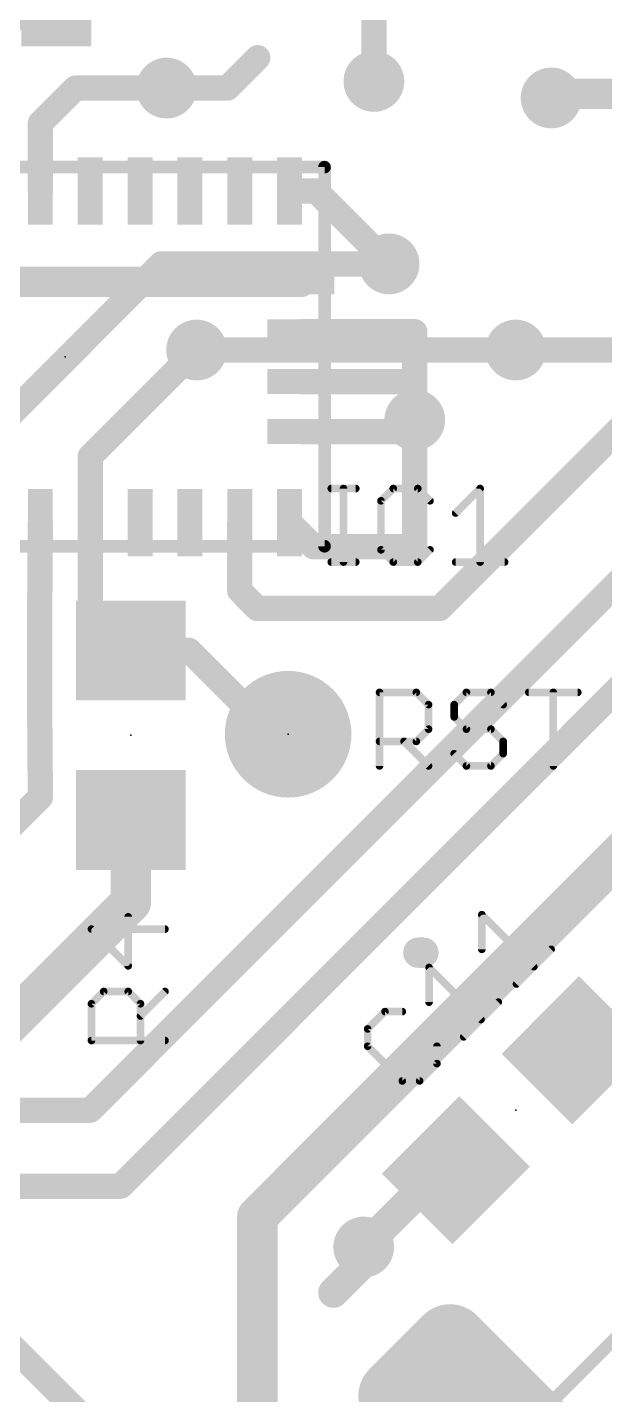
# Model space of a CAD drawing. Extents: x -1.6 to 81.6, y -2 to 51.3.
# Drawn here: x 10.8 to 16.59, y 25.95 to 39.66 of the extents above; entities that cross this region are included whole.
import ezdxf

# ---------------------------------------------------------------- set-up
doc = ezdxf.new("R2010")
doc.units = 0
for name, color, linetype in [('1', 22, 'CONTINUOUS'), ('16', 175, 'CONTINUOUS'), ('18', 82, 'CONTINUOUS'), ('21', 253, 'CONTINUOUS'), ('23', 7, 'CONTINUOUS'), ('25', 253, 'CONTINUOUS')]:
    doc.layers.add(name, color=color, linetype=linetype)

# ---------------------------------------------------------------- blocks, each defined once
blk = doc.blocks.new('RECT')
blk.add_solid([(-0.5, -0.5), (0.5, -0.5), (-0.5, 0.5), (0.5, 0.5)])
blk = doc.blocks.new('RECT487680X243840R50')
at = {"const_width": 0.381}
blk.add_lwpolyline([(1.3335, -0.381), (1.3335, 0.381, 0.4142), (1.143, 0.5715), (-1.143, 0.5715, 0.4142), (-1.3335, 0.381), (-1.3335, -0.381, 0.4142), (-1.143, -0.5715), (1.143, -0.5715, 0.4142)], format="xyb", close=True, dxfattribs=at)
blk.add_solid([(-1.1684, -0.4064), (1.1684, -0.4064), (-1.1684, 0.4064), (1.1684, 0.4064)])
blk = doc.blocks.new('PIE')
at = {"const_width": 0.5}
blk.add_lwpolyline([(0, -0.25, 1), (0, 0.25, 1), (0, -0.25)], format="xyb", dxfattribs=at)
blk = doc.blocks.new('ROUNDV')
at = {"const_width": 0.5}
blk.add_lwpolyline([(0, -0.25, 1), (0, 0.25, 1), (0, -0.25)], format="xyb", dxfattribs=at)

msp = doc.modelspace()

# ---------------------------------------------------------------- linework, layer by layer
at = {"layer": '1'}
for points, const_width in [([(10.4296, 39.5066), (11.0898, 40.1668)], 0.254), ([(14.2748, 39.116), (14.2748, 40.0304)], 0.254), ([(10.9296, 38.6976), (11.2812, 39.0492)], 0.254), ([(11.2812, 39.0492), (12.1956, 39.0492)], 0.254), ([(16.0932, 38.9908), (16.0528, 38.9504)], 0.3048), ([(17.0076, 38.9908), (16.0932, 38.9908)], 0.3048), ([(10.9296, 38.0193), (10.9296, 38.6976)], 0.254), ([(13.4296, 38.0193), (13.6951, 38.0193)], 0.254), ([(13.6951, 38.0193), (14.4272, 37.2872)], 0.254), ([(13.5421, 37.1068), (10.5892, 37.1068)], 0.3048), ([(13.5421, 36.6068), (14.6848, 36.6068)], 0.254), ([(14.6848, 36.6068), (14.6848, 36.3568)], 0.254), ([(12.4968, 36.4236), (11.4296, 35.3564)], 0.254), ([(14.6848, 36.3568), (14.6848, 35.7218)], 0.254), ([(14.6848, 36.1068), (14.6848, 36.3568)], 0.254), ([(16.1544, 36.4236), (15.6972, 36.4236)], 0.254), ([(23.05, 36.4236), (16.1544, 36.4236)], 0.254), ([(13.5421, 36.1068), (14.6848, 36.1068)], 0.254), ([(14.6848, 34.4518), (14.6848, 35.7218)], 0.254), ([(14.6848, 35.6068), (14.6848, 35.7218)], 0.254), ([(16.1544, 35.052), (16.764, 35.6616)], 0.254), ([(13.5421, 35.6068), (14.6848, 35.6068)], 0.254), ([(11.4296, 35.3564), (11.4296, 34.6918)], 0.254), ([(14.9352, 33.8328), (16.1544, 35.052)], 0.254), ([(11.4296, 33.4516), (11.4296, 34.6918)], 0.254), ([(17.3736, 34.7472), (11.43, 28.8036)], 0.254), ([(12.9296, 34.6918), (12.9296, 34.0096)], 0.254), ([(13.4296, 34.6918), (13.6696, 34.4518)], 0.254), ([(13.6696, 34.4518), (14.6848, 34.4518)], 0.254), ([(12.9296, 34.0096), (13.1064, 33.8328)], 0.254), ([(17.6784, 33.9852), (11.7348, 28.0416)], 0.254), ([(13.1064, 33.8328), (14.9352, 33.8328)], 0.254), ([(11.8364, 33.4128), (11.4296, 33.4516)], 0.254), ([(11.8364, 33.4128), (12.4218, 33.4128)], 0.254), ([(12.4218, 33.4128), (12.9576, 32.877)], 0.254), ([(12.9576, 32.877), (13.4148, 32.5722)], 0.254), ([(10.9296, 31.9412), (10.6208, 31.6324)], 0.254), ([(11.7348, 31.6112), (11.8364, 31.7128)], 0.3048), ([(11.8364, 30.8864), (11.8364, 31.7128)], 0.4064), ([(11.8364, 31.7128), (12.2056, 31.3436)], 0.254), ([(16.9926, 31.623), (13.1064, 27.7368)], 0.4064), ([(11.5316, 30.5816), (11.8364, 30.8864)], 0.4064), ([(10.5156, 29.5656), (11.5316, 30.5816)], 0.4064), ([(16.3939, 29.5003), (16.2982, 29.4046)], 0.3048), ([(17.4916, 29.5003), (16.3939, 29.5003)], 0.3048), ([(11.43, 28.8036), (7.0104, 28.8036)], 0.254), ([(14.9438, 28.2026), (14.1732, 27.432)], 0.3048), ([(15.0962, 28.2026), (14.9438, 28.2026)], 0.3048), ([(11.7348, 28.0416), (7.9248, 28.0416)], 0.254), ([(13.1064, 27.7368), (13.1064, 24.6888)], 0.4064), ([(11.43, 25.654), (10.3632, 26.7208)], 0.254)]:
    msp.add_lwpolyline(points, dxfattribs=dict(at, const_width=const_width))
for points, const_width in [([(11.2812, 39.1127, 1), (11.2812, 38.9857)], 0.127), ([(11.3261, 39.0043, 1), (11.2363, 39.0941)], 0.127), ([(12.1956, 38.9857, 1), (12.1956, 39.1127)], 0.127), ([(14.2113, 39.116, 1), (14.3383, 39.116)], 0.127), ([(15.9989, 39.0043, 1), (16.1067, 38.8965)], 0.1524), ([(16.0932, 39.067, 1), (16.0932, 38.9146)], 0.1524), ([(16.1471, 38.9369, 1), (16.0393, 39.0447)], 0.1524), ([(10.9931, 38.6976, 1), (10.8661, 38.6976)], 0.127), ([(10.8847, 38.7425, 1), (10.9745, 38.6527)], 0.127), ([(13.4296, 38.0828, 1), (13.4296, 37.9558)], 0.127), ([(13.74, 38.0642, 1), (13.6502, 37.9744)], 0.127), ([(13.6951, 37.9558, 1), (13.6951, 38.0828)], 0.127), ([(10.8661, 38.0193, 1), (10.9931, 38.0193)], 0.127), ([(14.3823, 37.2423, 1), (14.4721, 37.3321)], 0.127), ([(13.5421, 37.0306, 1), (13.5421, 37.183)], 0.1524), ([(13.5421, 36.6703, 1), (13.5421, 36.5433)], 0.127), ([(14.7483, 36.6068, 1), (14.6213, 36.6068)], 0.127), ([(14.6848, 36.5433, 1), (14.6848, 36.6703)], 0.127), ([(12.5417, 36.3787, 1), (12.4519, 36.4685)], 0.127), ([(14.7483, 36.3568, 1), (14.6213, 36.3568)], 0.127), ([(14.7483, 36.3568, 1), (14.6213, 36.3568)], 0.127), ([(15.6972, 36.4871, 1), (15.6972, 36.3601)], 0.127), ([(16.1544, 36.4871, 1), (16.1544, 36.3601)], 0.127), ([(16.1544, 36.3601, 1), (16.1544, 36.4871)], 0.127), ([(14.6213, 36.3568, 1), (14.7483, 36.3568)], 0.127), ([(13.5421, 36.1703, 1), (13.5421, 36.0433)], 0.127), ([(14.6848, 36.0433, 1), (14.6848, 36.1703)], 0.127), ([(14.6213, 36.1068, 1), (14.7483, 36.1068)], 0.127), ([(14.7483, 35.7218, 1), (14.6213, 35.7218)], 0.127), ([(14.7483, 35.7218, 1), (14.6213, 35.7218)], 0.127), ([(14.6213, 35.7218, 1), (14.7483, 35.7218)], 0.127), ([(13.5421, 35.6703, 1), (13.5421, 35.5433)], 0.127), ([(14.6213, 35.6068, 1), (14.7483, 35.6068)], 0.127), ([(14.6848, 35.5433, 1), (14.6848, 35.6703)], 0.127), ([(11.4931, 35.3564, 1), (11.3661, 35.3564)], 0.127), ([(11.3847, 35.4013, 1), (11.4745, 35.3115)], 0.127), ([(16.1095, 35.0969, 1), (16.1993, 35.0071)], 0.127), ([(16.1993, 35.0071, 1), (16.1095, 35.0969)], 0.127), ([(10.9296, 34.6918, 0.0058), (10.9296, 31.9412)], 0.254), ([(10.9931, 34.6911, 1), (10.8661, 34.6925)], 0.127), ([(11.4931, 34.6918, 1), (11.3661, 34.6918)], 0.127), ([(12.9931, 34.6918, 1), (12.8661, 34.6918)], 0.127), ([(13.4745, 34.7367, 1), (13.3847, 34.6469)], 0.127), ([(11.3661, 34.6918, 1), (11.4931, 34.6918)], 0.127), ([(13.6696, 34.5153, 1), (13.6696, 34.3883)], 0.127), ([(13.6247, 34.4069, 1), (13.7145, 34.4967)], 0.127), ([(14.6848, 34.3883, 1), (14.6848, 34.5153)], 0.127), ([(14.6213, 34.4518, 1), (14.7483, 34.4518)], 0.127), ([(12.9745, 34.0545, 1), (12.8847, 33.9647)], 0.127), ([(12.8661, 34.0096, 1), (12.9931, 34.0096)], 0.127), ([(13.1064, 33.8963, 1), (13.1064, 33.7693)], 0.127), ([(13.0615, 33.7879, 1), (13.1513, 33.8777)], 0.127), ([(14.8903, 33.8777, 1), (14.9801, 33.7879)], 0.127), ([(14.9352, 33.7693, 1), (14.9352, 33.8963)], 0.127), ([(11.4356, 33.5148, 1), (11.4236, 33.3884)], 0.127), ([(11.3661, 33.4516, 1), (11.4931, 33.4516)], 0.127), ([(11.8364, 33.4763, 1), (11.8364, 33.3493)], 0.127), ([(11.8304, 33.3496, 1), (11.8424, 33.476)], 0.127), ([(12.4667, 33.4577, 1), (12.3769, 33.3679)], 0.127), ([(12.4218, 33.3493, 1), (12.4218, 33.4763)], 0.127), ([(12.9928, 32.9298, 1), (12.9224, 32.8242)], 0.127), ([(12.9127, 32.8321, 1), (13.0025, 32.9219)], 0.127), ([(13.3796, 32.5194, 1), (13.45, 32.625)], 0.127), ([(10.8661, 31.9405, 1), (10.9931, 31.9419)], 0.127), ([(10.9745, 31.8963, 1), (10.8847, 31.9861)], 0.127), ([(11.938, 31.7128, 1), (11.7348, 31.7128)], 0.2032), ([(11.8903, 31.6589, 1), (11.7825, 31.7667)], 0.1524), ([(11.8813, 31.7577, 1), (11.7915, 31.6679)], 0.127), ([(11.6809, 31.6651, 1), (11.7887, 31.5573)], 0.1524), ([(12.1607, 31.2987, 1), (12.2505, 31.3885)], 0.127), ([(11.7348, 30.8864, 1), (11.938, 30.8864)], 0.2032), ([(11.9082, 30.8146, 1), (11.7646, 30.9582)], 0.2032), ([(11.4598, 30.6534, 1), (11.6034, 30.5098)], 0.2032), ([(11.6034, 30.5098, 1), (11.4598, 30.6534)], 0.2032), ([(16.3939, 29.5765, 1), (16.3939, 29.4241)], 0.1524), ([(16.4478, 29.4464, 1), (16.34, 29.5542)], 0.1524), ([(16.2444, 29.4585, 1), (16.3521, 29.3508)], 0.1524), ([(11.43, 28.7401, 1), (11.43, 28.8671)], 0.127), ([(11.3851, 28.8485, 1), (11.4749, 28.7587)], 0.127), ([(14.9438, 28.2788, 1), (14.9438, 28.1264)], 0.1524), ([(14.9976, 28.1487, 1), (14.8899, 28.2564)], 0.1524), ([(15.0962, 28.1264, 1), (15.0962, 28.2788)], 0.1524), ([(11.6899, 28.0865, 1), (11.7797, 27.9967)], 0.127), ([(11.7348, 27.9781, 1), (11.7348, 28.1051)], 0.127), ([(13.208, 27.7368, 1), (13.0048, 27.7368)], 0.2032), ([(13.0346, 27.8086, 1), (13.1782, 27.665)], 0.2032), ([(14.1193, 27.4859, 1), (14.2271, 27.3781)], 0.1524)]:
    msp.add_lwpolyline(points, format="xyb", dxfattribs=dict(at, const_width=const_width))
at = {"layer": '16'}
for points, const_width in [([(12.8052, 39.0492), (13.11, 39.354)], 0.254), ([(12.1956, 39.0492), (12.8052, 39.0492)], 0.254), ([(14.3764, 37.338), (14.4272, 37.2872)], 0.3048), ([(10.5156, 35.6616), (12.1412, 37.2872)], 0.254), ([(12.1412, 37.2872), (14.4272, 37.2872)], 0.254), ([(14.4272, 37.2872), (14.4272, 37.1348)], 0.254), ([(15.6972, 36.4236), (12.4968, 36.4236)], 0.254), ([(14.6848, 35.7218), (14.6848, 35.0868)], 0.254), ([(14.7207, 30.3826), (14.7715, 30.3826)], 0.3048), ([(14.1732, 27.432), (14.1732, 27.2796)], 0.3048), ([(14.1732, 27.2796), (13.8684, 26.9748)], 0.3048)]:
    msp.add_lwpolyline(points, dxfattribs=dict(at, const_width=const_width))
for points, const_width in [([(13.1549, 39.3091, 1), (13.0651, 39.3989)], 0.127), ([(12.1956, 39.1127, 1), (12.1956, 38.9857)], 0.127), ([(12.7603, 39.0941, 1), (12.8501, 39.0043)], 0.127), ([(12.8052, 38.9857, 1), (12.8052, 39.1127)], 0.127), ([(14.4303, 37.3919, 1), (14.3225, 37.2841)], 0.1524), ([(12.1412, 37.3507, 1), (12.1412, 37.2237)], 0.127), ([(12.1861, 37.2423, 1), (12.0963, 37.3321)], 0.127), ([(14.3733, 37.2333, 1), (14.4811, 37.3411)], 0.1524), ([(14.4907, 37.2872, 1), (14.3637, 37.2872)], 0.127), ([(14.4272, 37.2237, 1), (14.4272, 37.3507)], 0.127), ([(14.3637, 37.1348, 1), (14.4907, 37.1348)], 0.127), ([(12.4968, 36.4871, 1), (12.4968, 36.3601)], 0.127), ([(15.6972, 36.3601, 1), (15.6972, 36.4871)], 0.127), ([(14.7483, 35.7218, 1), (14.6213, 35.7218)], 0.127), ([(14.6213, 35.0868, 1), (14.7483, 35.0868)], 0.127), ([(14.7207, 30.4588, 1), (14.7207, 30.3064)], 0.1524), ([(14.7715, 30.3064, 1), (14.7715, 30.4588)], 0.1524), ([(14.2494, 27.432, 1), (14.097, 27.432)], 0.1524), ([(14.2271, 27.2257, 1), (14.1193, 27.3335)], 0.1524), ([(14.097, 27.2796, 1), (14.2494, 27.2796)], 0.1524), ([(13.8145, 27.0287, 1), (13.9223, 26.9209)], 0.1524)]:
    msp.add_lwpolyline(points, format="xyb", dxfattribs=dict(at, const_width=const_width))
at = {"layer": '21', "const_width": 0.127}
for points in [[(13.7796, 38.2568), (8.5796, 38.2568)], [(13.7796, 34.4568), (13.7796, 38.2568)], [(8.5796, 34.4568), (13.7796, 34.4568)], [(13.4668, 23.2893), (23.3451, 33.1676)]]:
    msp.add_lwpolyline(points, dxfattribs=at)
at = {"layer": '21', "const_width": 0.0635}
for points in [[(13.8114, 38.2568, 1), (13.7478, 38.2568)], [(13.7796, 38.225, 1), (13.7796, 38.2886)], [(13.7478, 34.4568, 1), (13.8114, 34.4568)], [(13.7796, 34.425, 1), (13.7796, 34.4886)]]:
    msp.add_lwpolyline(points, format="xyb", dxfattribs=at)
at = {"layer": '23'}
for p in [(11.1796, 36.3568), (11.8364, 32.5628), (13.4148, 32.5722), (15.6972, 28.8036)]:
    msp.add_point(p, dxfattribs=at)
at = {"layer": '25', "const_width": 0.0381}
for points in [[(13.8475, 35.0544, 1), (13.8475, 35.0163)], [(13.9894, 35.0353, 1), (13.9513, 35.0353)], [(14.0933, 35.0163, 1), (14.0933, 35.0544)], [(14.3655, 34.9125, 1), (14.3274, 34.9125)], [(14.4693, 35.0544, 1), (14.4693, 35.0163)], [(14.4828, 35.0219, 1), (14.4559, 35.0488)], [(14.7286, 35.0488, 1), (14.7016, 35.0219)], [(14.7151, 35.0163, 1), (14.7151, 35.0544)], [(15.3597, 35.0353, 1), (15.3216, 35.0353)], [(15.3541, 35.0219, 1), (15.3272, 35.0488)], [(14.333, 34.9259, 1), (14.3599, 34.899)], [(14.8245, 34.899, 1), (14.8514, 34.9259)], [(15.0814, 34.8031, 1), (15.1084, 34.7761)], [(14.3599, 34.4344, 1), (14.333, 34.4075)], [(14.3274, 34.421, 1), (14.3655, 34.421)], [(14.8514, 34.4075, 1), (14.8245, 34.4344)], [(13.8475, 34.3172, 1), (13.8475, 34.2791)], [(13.9513, 34.2981, 1), (13.9894, 34.2981)], [(14.0933, 34.2791, 1), (14.0933, 34.3172)], [(14.4693, 34.3172, 1), (14.4693, 34.2791)], [(14.4559, 34.2846, 1), (14.4828, 34.3116)], [(14.7016, 34.3116, 1), (14.7286, 34.2846)], [(14.7151, 34.2791, 1), (14.7151, 34.3172)], [(15.0949, 34.3172, 1), (15.0949, 34.2791)], [(15.3216, 34.2981, 1), (15.3597, 34.2981)], [(15.5864, 34.2791, 1), (15.5864, 34.3172)], [(14.3509, 32.9919, 1), (14.3128, 32.9919)], [(14.3319, 33.011, 1), (14.3319, 32.9729)], [(14.7139, 33.0054, 1), (14.687, 32.9785)], [(14.7005, 32.9729, 1), (14.7005, 33.011)], [(14.8424, 32.8691, 1), (14.8043, 32.8691)], [(14.8099, 32.8556, 1), (14.8368, 32.8825)], [(15.0993, 32.8691, 1), (15.0612, 32.8691)], [(15.0668, 32.8825, 1), (15.0937, 32.8556)], [(15.2031, 33.011, 1), (15.2031, 32.9729)], [(15.2166, 32.9785, 1), (15.1897, 33.0054)], [(15.4624, 33.0054, 1), (15.4354, 32.9785)], [(15.4489, 32.9729, 1), (15.4489, 33.011)], [(15.5583, 32.8556, 1), (15.5852, 32.8825)], [(15.8287, 33.011, 1), (15.8287, 32.9729)], [(16.0935, 32.9919, 1), (16.0554, 32.9919)], [(16.3202, 32.9729, 1), (16.3202, 33.011)], [(15.0937, 32.7597, 1), (15.0668, 32.7327)], [(15.0612, 32.7462, 1), (15.0993, 32.7462)], [(14.8043, 32.6233, 1), (14.8424, 32.6233)], [(14.8368, 32.6098, 1), (14.8099, 32.6368)], [(15.2031, 32.6424, 1), (15.2031, 32.6043)], [(15.1897, 32.6098, 1), (15.2166, 32.6368)], [(15.4624, 32.6368, 1), (15.4354, 32.6098)], [(15.4489, 32.6043, 1), (15.4489, 32.6424)], [(14.3319, 32.5195, 1), (14.3319, 32.4814)], [(14.5911, 32.5139, 1), (14.5641, 32.487)], [(14.687, 32.5139, 1), (14.7139, 32.487)], [(14.7005, 32.4814, 1), (14.7005, 32.5195)], [(15.5908, 32.5004, 1), (15.5527, 32.5004)], [(15.5583, 32.487, 1), (15.5852, 32.5139)], [(15.0937, 32.391, 1), (15.0668, 32.3641)], [(15.5527, 32.3776, 1), (15.5908, 32.3776)], [(15.5852, 32.3641, 1), (15.5583, 32.391)], [(14.3128, 32.2547, 1), (14.3509, 32.2547)], [(14.8099, 32.2412, 1), (14.8368, 32.2682)], [(15.2031, 32.2737, 1), (15.2031, 32.2356)], [(15.1897, 32.2412, 1), (15.2166, 32.2682)], [(15.4354, 32.2682, 1), (15.4624, 32.2412)], [(15.4489, 32.2356, 1), (15.4489, 32.2737)], [(16.0554, 32.2547, 1), (16.0935, 32.2547)], [(11.8297, 30.742, 1), (11.7916, 30.742)], [(15.3767, 30.7634, 1), (15.3386, 30.7634)], [(15.3711, 30.7768, 1), (15.3442, 30.7499)], [(11.4421, 30.6382, 1), (11.4421, 30.6001)], [(11.4555, 30.6326, 1), (11.4286, 30.6057)], [(12.1793, 30.6001, 1), (12.1793, 30.6382)], [(15.3386, 30.4158, 1), (15.3767, 30.4158)], [(16.0662, 30.4024, 1), (16.0393, 30.4293)], [(11.7916, 30.2505, 1), (11.8297, 30.2505)], [(11.7972, 30.237, 1), (11.8242, 30.264)], [(14.8475, 30.2342, 1), (14.8094, 30.2342)], [(14.8419, 30.2476, 1), (14.815, 30.2207)], [(15.8655, 30.2286, 1), (15.8924, 30.2555)], [(11.5649, 30.0126, 1), (11.5649, 29.9745)], [(11.5784, 29.9801, 1), (11.5515, 30.0071)], [(11.8242, 30.0071, 1), (11.7972, 29.9801)], [(11.8107, 29.9745, 1), (11.8107, 30.0126)], [(12.1928, 29.9801, 1), (12.1658, 30.0071)], [(15.6917, 30.0818, 1), (15.7187, 30.0548)], [(11.4286, 29.8842, 1), (11.4555, 29.8572)], [(11.4611, 29.8707, 1), (11.423, 29.8707)], [(11.9526, 29.8707, 1), (11.9145, 29.8707)], [(11.9201, 29.8572, 1), (11.947, 29.8842)], [(14.8094, 29.8866, 1), (14.8475, 29.8866)], [(15.537, 29.8732, 1), (15.51, 29.9001)], [(11.9201, 29.7613, 1), (11.947, 29.7344)], [(14.3861, 29.8109, 1), (14.3861, 29.7728)], [(14.3996, 29.7784, 1), (14.3726, 29.8053)], [(14.5599, 29.7728, 1), (14.5599, 29.8109)], [(15.3363, 29.6994, 1), (15.3632, 29.7263)], [(14.2314, 29.6181, 1), (14.1933, 29.6181)], [(14.1989, 29.6315, 1), (14.2258, 29.6046)], [(11.4421, 29.5212, 1), (11.4421, 29.4831)], [(11.423, 29.5021, 1), (11.4611, 29.5021)], [(11.9145, 29.5021, 1), (11.9526, 29.5021)], [(12.1793, 29.4831, 1), (12.1793, 29.5212)], [(14.2258, 29.4578, 1), (14.1989, 29.4308)], [(14.9265, 29.4443, 1), (14.8884, 29.4443)], [(15.1625, 29.5526, 1), (15.1895, 29.5256)], [(14.1933, 29.4443, 1), (14.2314, 29.4443)], [(14.8884, 29.2705, 1), (14.9265, 29.2705)], [(14.9209, 29.2571, 1), (14.8939, 29.284)], [(14.5599, 29.1158, 1), (14.5599, 29.0777)], [(14.5464, 29.0833, 1), (14.5734, 29.1102)], [(14.7202, 29.1102, 1), (14.7471, 29.0833)], [(14.7337, 29.0777, 1), (14.7337, 29.1158)]]:
    msp.add_lwpolyline(points, format="xyb", dxfattribs=at)
at = {"layer": '25', "const_width": 0.0762}
for points in [[(13.8475, 35.0353), (14.0933, 35.0353)], [(13.9704, 34.2981), (13.9704, 35.0353)], [(14.4693, 35.0353), (14.3465, 34.9125)], [(14.3465, 34.9125), (14.3465, 34.421)], [(14.7151, 35.0353), (14.4693, 35.0353)], [(14.838, 34.9125), (14.7151, 35.0353)], [(15.0949, 34.7896), (15.3406, 35.0353)], [(15.3406, 35.0353), (15.3406, 34.2981)], [(14.3465, 34.421), (14.4693, 34.2981)], [(14.7151, 34.2981), (14.838, 34.421)], [(13.8475, 34.2981), (14.0933, 34.2981)], [(14.4693, 34.2981), (14.7151, 34.2981)], [(15.0949, 34.2981), (15.5864, 34.2981)], [(14.3319, 32.2547), (14.3319, 32.9919)], [(14.3319, 32.9919), (14.7005, 32.9919)], [(14.7005, 32.9919), (14.8233, 32.8691)], [(14.8233, 32.8691), (14.8233, 32.6233)], [(15.2031, 32.9919), (15.0803, 32.8691)], [(15.0803, 32.8691), (15.0803, 32.7462)], [(15.4489, 32.9919), (15.2031, 32.9919)], [(15.5718, 32.8691), (15.4489, 32.9919)], [(15.8287, 32.9919), (16.3202, 32.9919)], [(16.0744, 32.2547), (16.0744, 32.9919)], [(15.0803, 32.7462), (15.2031, 32.6233)], [(14.8233, 32.6233), (14.7005, 32.5004)], [(15.2031, 32.6233), (15.4489, 32.6233)], [(15.4489, 32.6233), (15.5718, 32.5004)], [(14.7005, 32.5004), (14.3319, 32.5004)], [(14.5776, 32.5004), (14.8233, 32.2547)], [(15.5718, 32.5004), (15.5718, 32.3776)], [(15.2031, 32.2547), (15.0803, 32.3776)], [(15.5718, 32.3776), (15.4489, 32.2547)], [(15.4489, 32.2547), (15.2031, 32.2547)], [(11.8107, 30.2505), (11.8107, 30.742)], [(15.3577, 30.4158), (15.3577, 30.7634)], [(15.3577, 30.7634), (15.879, 30.2421)], [(12.1793, 30.6191), (11.4421, 30.6191)], [(11.4421, 30.6191), (11.8107, 30.2505)], [(15.7052, 30.0683), (16.0527, 30.4158)], [(14.8284, 29.8866), (14.8284, 30.2342)], [(14.8284, 30.2342), (15.3497, 29.7129)], [(11.4421, 29.8707), (11.5649, 29.9936)], [(11.5649, 29.9936), (11.8107, 29.9936)], [(11.8107, 29.9936), (11.9336, 29.8707)], [(11.9336, 29.7478), (12.1793, 29.9936)], [(11.4421, 29.5021), (11.4421, 29.8707)], [(11.9336, 29.8707), (11.9336, 29.5021)], [(15.176, 29.5391), (15.5235, 29.8866)], [(14.3861, 29.7918), (14.2124, 29.6181)], [(14.5599, 29.7918), (14.3861, 29.7918)], [(14.2124, 29.6181), (14.2124, 29.4443)], [(12.1793, 29.5021), (11.4421, 29.5021)], [(14.2124, 29.4443), (14.5599, 29.0968)], [(14.9074, 29.2705), (14.9074, 29.4443)], [(14.7337, 29.0968), (14.9074, 29.2705)], [(14.5599, 29.0968), (14.7337, 29.0968)]]:
    msp.add_lwpolyline(points, dxfattribs=at)

# ---------------------------------------------------------------- block references
at = {"layer": '1'}
for p, xscale, yscale, rotation in [((11.0898, 40.1668), 0.7, 1.4, 180), ((10.9296, 38.0193), 0.675, 0.25, 90), ((11.4296, 38.0193), 0.675, 0.25, 90), ((11.9296, 38.0193), 0.675, 0.25, 90), ((12.4296, 38.0193), 0.675, 0.25, 90), ((12.9296, 38.0193), 0.675, 0.25, 90), ((13.4296, 38.0193), 0.675, 0.25, 90), ((13.5421, 37.1068), 0.675, 0.25, 180), ((13.5421, 36.6068), 0.675, 0.25, 180), ((13.5421, 36.1068), 0.675, 0.25, 180), ((13.5421, 35.6068), 0.675, 0.25, 180), ((10.9296, 34.6918), 0.675, 0.25, 90), ((11.4296, 34.6918), 0.675, 0.25, 90), ((11.9296, 34.6918), 0.675, 0.25, 90), ((12.4296, 34.6918), 0.675, 0.25, 90), ((12.9296, 34.6918), 0.675, 0.25, 90), ((13.4296, 34.6918), 0.675, 0.25, 90)]:
    msp.add_blockref('RECT', p, dxfattribs=dict(at, xscale=xscale, yscale=yscale, rotation=rotation))
at = {"layer": '1', "yscale": 1.1, "rotation": 90}
for p in [(11.8364, 33.4128), (11.8364, 31.7128)]:
    msp.add_blockref('RECT', p, dxfattribs=at)
at = {"layer": '1', "xscale": 1.27, "yscale": 1.27}
msp.add_blockref('PIE', (13.4148, 32.5722), dxfattribs=at)
at = {"layer": '1', "xscale": 1.1, "rotation": 45}
for p in [(16.2982, 29.4046), (15.0962, 28.2026)]:
    msp.add_blockref('RECT', p, dxfattribs=at)
at = {"layer": '1', "rotation": 135}
msp.add_blockref('RECT487680X243840R50', (15.5775, 25.4), dxfattribs=at)
at = {"layer": '18', "xscale": 0.6096, "yscale": 0.6096}
for p in [(12.1956, 39.0492), (12.1956, 39.0492), (14.2748, 39.116), (14.2748, 39.116), (16.0528, 38.9504), (16.0528, 38.9504), (14.4272, 37.2872), (14.4272, 37.2872), (12.4968, 36.4236), (12.4968, 36.4236), (15.6972, 36.4236), (15.6972, 36.4236), (14.6848, 35.7218), (14.6848, 35.7218), (14.1732, 27.432), (14.1732, 27.432)]:
    msp.add_blockref('ROUNDV', p, dxfattribs=at)

doc.saveas('drawing.dxf')
